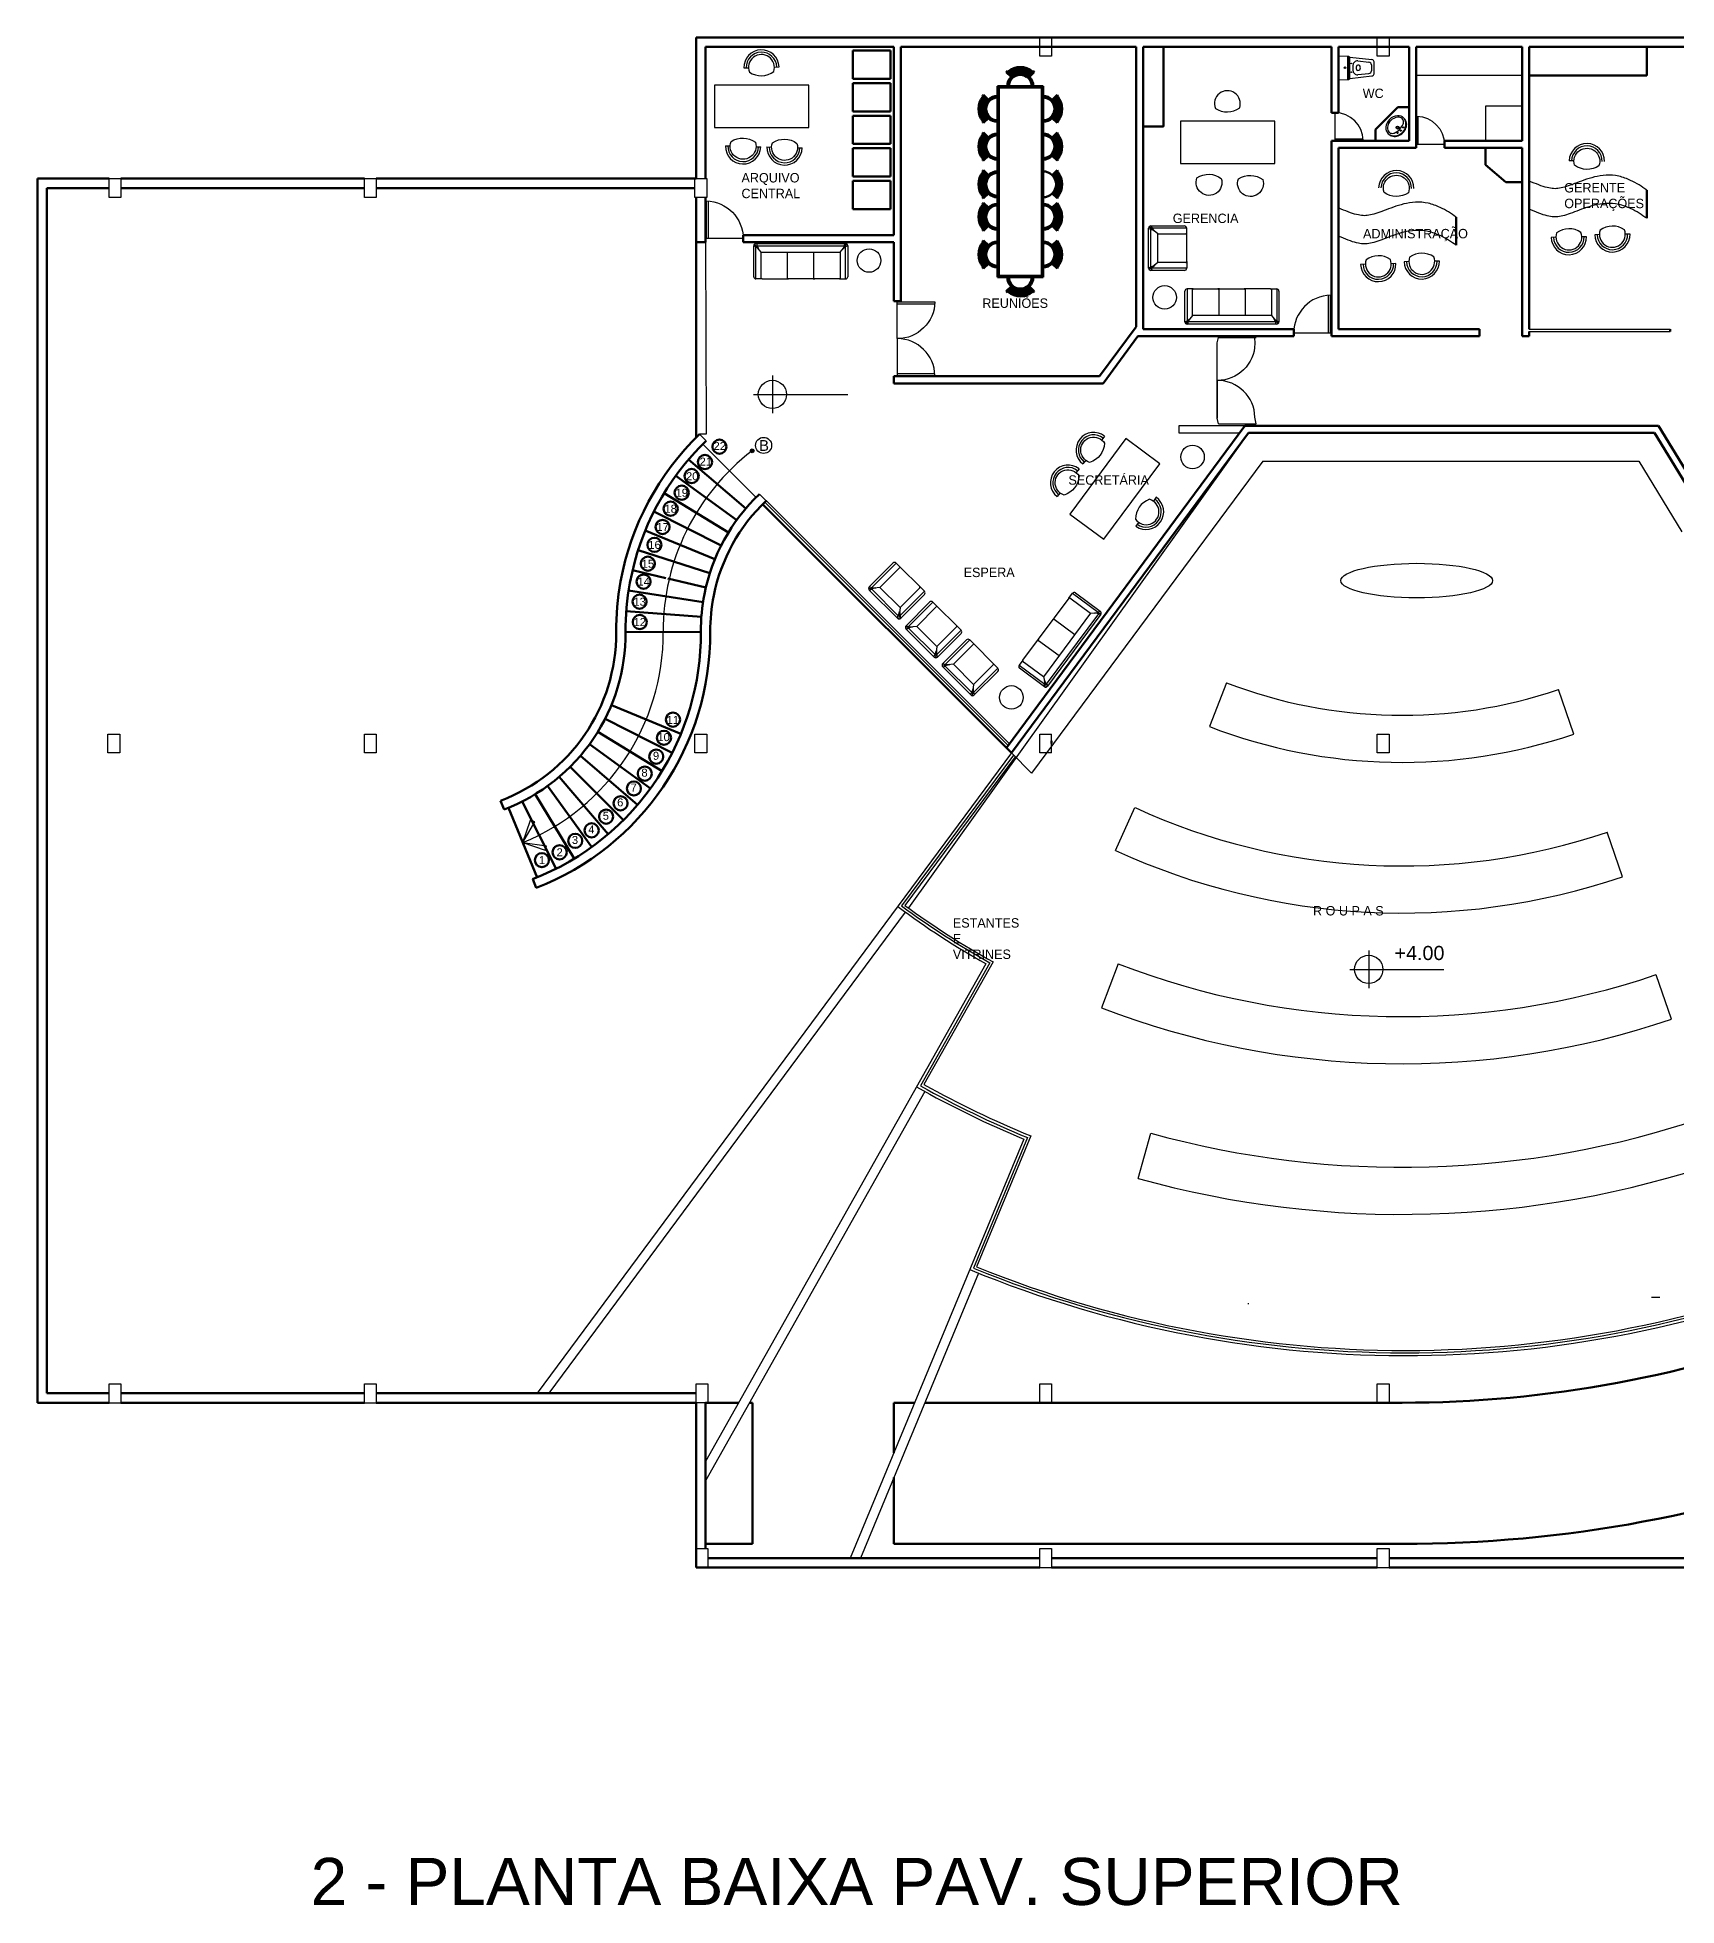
# Model space of a CAD drawing. Header units: millimetres. Extents: x 14363 to 14528, y 6076 to 6118.
# Drawn here: x 14469.75 to 14504.58, y 6076.41 to 6116.09 of the extents above; entities that cross this region are included whole.
import ezdxf

# ---------------------------------------------------------------- set-up
doc = ezdxf.new("R2010")
doc.units = ezdxf.units.MM
for name, color, linetype in [('0.2', 2, 'Continuous'), ('05', 5, 'Continuous'), ('cotas', 1, 'Continuous'), ('MOBILIARIO-0.3', 3, 'Continuous'), ('MUEBLES-0.3', 3, 'Continuous'), ('muros-0.8', 6, 'Continuous'), ('NOMBRE_', 2, 'Continuous'), ('puertas-0.2', 2, 'Continuous'), ('vidrio-0.1', 1, 'Continuous')]:
    doc.layers.add(name, color=color, linetype=linetype)
doc.styles.add('arial', font='arial.ttf')

# ---------------------------------------------------------------- blocks, each defined once
blk = doc.blocks.new('divan-01')
for p, q in [((-72.5, 0), (12, 0)), ((-77.5, -76), (-77.5, -5)), ((-60.5, -20), (-75.6, -1.1)), ((-72.5, -81), (-72.5, -7.8)), ((-70, -5), (9.5, -5)), ((-60.5, -20), (0, -20)), ((-60.5, -79), (-60.5, -20)), ((0, -20), (15.1, -1.1)), ((0, -20), (0, -81)), ((12, -81), (12, -7.8)), ((17, -5), (17, -76)), ((-60.5, -79), (-60.5, -81)), ((-58.5, -81), (-72.5, -81)), ((-58.5, -81), (-2, -81)), ((-2, -81), (2, -81)), ((-2, -81), (12, -81))]:
    blk.add_line(p, q)
for centre, radius, start, end in [((-29.5, 9.1), 41.5, 327.2764, 347.2822), ((12, -5), 5, 0, 90), ((-72.5, -5), 5, 90, 180), ((-95.4, -42.4), 41.5, 44.5961, 64.4291), ((-31, 9.1), 41.5, 192.8905, 212.7236), ((34.9, -42.4), 41.5, 115.5709, 135.4039), ((-72.5, -76), 5, 180, 270), ((-58.5, -79), 2, 180, 270), ((-2, -79), 2, 270, 0), ((12, -76), 5, 270, 0)]:
    blk.add_arc(centre, radius, start, end)
blk = doc.blocks.new('divan-03')
for p, q in [((-72.5, 0), (133, 0)), ((-77.5, -76), (-77.5, -5)), ((-60.5, -20), (-75.6, -1.1)), ((-72.5, -81), (-72.5, -7.8)), ((-70, -5), (130.5, -5)), ((-60.5, -20), (121, -20)), ((-60.5, -79), (-60.5, -20)), ((0, -79), (0, -20)), ((60.5, -79), (60.5, -20)), ((121, -20), (136.1, -1.1)), ((121, -20), (121, -81)), ((133, -81), (133, -7.8)), ((138, -5), (138, -76)), ((-58.5, -81), (-72.5, -81)), ((-60.5, -79), (-60.5, -81)), ((-58.5, -81), (-2, -81)), ((-2, -81), (2, -81)), ((0, -80), (0, -80)), ((119, -81), (2, -81)), ((58.5, -81), (62.5, -81)), ((60.5, -80), (60.5, -80)), ((119, -81), (133, -81))]:
    blk.add_line(p, q)
for centre, radius, start, end in [((91.5, 9.1), 41.5, 327.2764, 347.2822), ((133, -5), 5, 0, 90), ((-72.5, -5), 5, 90, 180), ((-95.4, -42.4), 41.5, 44.5961, 64.4291), ((-31, 9.1), 41.5, 192.8905, 212.7236), ((155.9, -42.4), 41.5, 115.5709, 135.4039), ((-72.5, -76), 5, 180, 270), ((-58.5, -79), 2, 180, 270), ((-2, -79), 2, 270, 0), ((2, -79), 2, 180, 270), ((58.5, -79), 2, 270, 0), ((62.5, -79), 2, 180, 270), ((119, -79), 2, 270, 0), ((133, -76), 5, 270, 0)]:
    blk.add_arc(centre, radius, start, end)
blk = doc.blocks.new('Inca441')
for p, q in [((-22, 0), (-21.5, -16.5)), ((-22, 0), (22, 0)), ((22, 0), (21.5, -16.5)), ((-21.5, -16.5), (21.5, -16.5)), ((-21.5, -16.5), (-21.5, -18)), ((-21.5, -18), (21.5, -18)), ((-21.5, -18), (-19.5, -20)), ((-19.5, -20), (19.5, -20)), ((-19.5, -20), (-15, -61)), ((4.7, -26), (-4.7, -26)), ((-2.5, -32.4), (2.5, -32.4)), ((19.5, -20), (15, -61)), ((21.5, -18), (19.5, -20)), ((21.5, -16.5), (21.5, -18)), ((-12.6, -34.9), (-10.4, -55.5)), ((-11, -65), (11, -65)), ((5.4, -60), (-5.4, -60)), ((12.6, -34.9), (10.4, -55.5))]:
    blk.add_line(p, q)
for centre, radius in [((-8, -23), 0.5), ((0, -11.5), 1.5), ((8, -23), 0.5)]:
    blk.add_circle(centre, radius)
for centre, radius, start, end in [((-4.7, -34), 8, 90, 186.2635), ((-2.5, -34.9), 2.5, 90, 180), ((2.5, -34.9), 2.5, 0, 90), ((4.7, -34), 8, 353.7365, 90), ((-10.5, -60.5), 4.52, 186.2635, 263.7365), ((-5.4, -55), 5, 186.2635, 270), ((0, -34.9), 5, 180, 0), ((5.4, -55), 5, 270, 353.7365), ((10.5, -60.5), 4.52, 276.2635, 353.7365)]:
    blk.add_arc(centre, radius, start, end)

msp = doc.modelspace()

# ---------------------------------------------------------------- hatches: boundary and pattern name
at = {"layer": 'MUEBLES-0.3', "ltscale": 0.01}
msp.add_hatch(color=256, dxfattribs=at).paths.add_polyline_path([(14484.977, 6107.307, 1), (14484.897, 6107.307, 1)])

# ---------------------------------------------------------------- linework, layer by layer
at = {"layer": '0.2'}
for p, q in [((14490.446, 6100.89), (14480.367, 6087.29)), ((14488.19, 6097.51), (14480.616, 6087.29)), ((14489.905, 6096.41), (14483.946, 6085.841)), ((14488.606, 6093.7), (14483.946, 6085.434)), ((14490.708, 6092.689), (14487.021, 6083.79)), ((14489.744, 6089.841), (14487.237, 6083.79))]:
    msp.add_line(p, q, dxfattribs=at)
for centre, radius, start, end in [((14498.746, 6112.09), 18, 233.4589, 240.5839), ((14498.746, 6112.09), 21, 240.5839, 247.4952), ((14498.812, 6112.435), 24.345, 247.6622, 293.5675)]:
    msp.add_arc(centre, radius, start, end, dxfattribs=at)
at = {"layer": '05'}
for p, q in [((14471.271, 6113.09), (14471.521, 6113.09)), ((14476.699, 6113.09), (14476.949, 6113.09)), ((14491.296, 6100.89), (14491.296, 6101.29)), ((14471.271, 6087.09), (14471.521, 6087.09)), ((14476.699, 6087.09), (14476.949, 6087.09)), ((14491.046, 6083.59), (14491.296, 6083.59)), ((14498.221, 6083.59), (14498.471, 6083.59))]:
    msp.add_line(p, q, dxfattribs=at)
for points in [[(14491.046, 6115.69), (14491.046, 6116.09), (14491.296, 6116.09), (14491.296, 6115.69)], [(14498.221, 6115.69), (14498.221, 6116.09), (14498.471, 6116.09), (14498.471, 6115.69)], [(14483.721, 6112.69), (14483.721, 6113.09), (14483.971, 6113.09), (14483.971, 6112.69)], [(14476.699, 6100.89), (14476.699, 6101.29), (14476.949, 6101.29), (14476.949, 6100.89)], [(14483.721, 6100.89), (14483.721, 6101.29), (14483.971, 6101.29), (14483.971, 6100.89)], [(14498.221, 6100.89), (14498.221, 6101.29), (14498.471, 6101.29), (14498.471, 6100.89)], [(14483.746, 6087.09), (14483.746, 6087.49), (14483.996, 6087.49), (14483.996, 6087.09)], [(14491.046, 6087.09), (14491.046, 6087.49), (14491.296, 6087.49), (14491.296, 6087.09)], [(14498.221, 6087.09), (14498.221, 6087.49), (14498.471, 6087.49), (14498.471, 6087.09)], [(14483.746, 6083.59), (14483.746, 6083.99), (14483.996, 6083.99), (14483.996, 6083.59)]]:
    msp.add_lwpolyline(points, close=True, dxfattribs=at)
for points in [[(14471.521, 6113.09), (14471.521, 6112.69), (14471.271, 6112.69), (14471.271, 6113.09)], [(14476.949, 6113.09), (14476.949, 6112.69), (14476.699, 6112.69), (14476.699, 6113.09)], [(14471.246, 6101.29), (14471.496, 6101.29), (14471.496, 6100.89), (14471.246, 6100.89), (14471.246, 6101.29)], [(14491.296, 6100.89), (14491.046, 6100.89), (14491.046, 6101.29), (14491.296, 6101.29)], [(14471.271, 6087.09), (14471.271, 6087.49), (14471.521, 6087.49), (14471.521, 6087.09)], [(14476.699, 6087.09), (14476.699, 6087.49), (14476.949, 6087.49), (14476.949, 6087.09)], [(14491.046, 6083.59), (14491.046, 6083.99), (14491.296, 6083.99), (14491.296, 6083.59)], [(14498.221, 6083.59), (14498.221, 6083.99), (14498.471, 6083.99), (14498.471, 6083.59)]]:
    msp.add_lwpolyline(points, dxfattribs=at)
at = {"layer": 'MOBILIARIO-0.3', "color": 4}
for p, q in [((14495.485, 6107.69), (14488.255, 6097.598)), ((14495.474, 6089.204), (14495.474, 6089.184))]:
    msp.add_line(p, q, dxfattribs=at)
at = {"layer": 'MOBILIARIO-0.3', "linetype": 'ByBlock'}
for points in [[(14498.666, 6113.998, 0.200858), (14498.83, 6114.16, 0.302325), (14498.788, 6114.376), (14498.788, 6114.376, 0.225897), (14498.651, 6114.426, 0.354933), (14498.402, 6114.181)], [(14498.582, 6114.058, 0.179554), (14498.771, 6114.245, 0.448949), (14498.71, 6114.386, 0.104434), (14498.654, 6114.392)]]:
    msp.add_lwpolyline(points, format="xyb", dxfattribs=at)
for centre, radius in [((14498.653, 6114.175), 0.0318), ((14498.653, 6114.175), 0.0195), ((14498.769, 6114.178), 0.0127), ((14498.649, 6114.059), 0.0127), ((14498.717, 6114.11), 0.0148)]:
    msp.add_circle(centre, radius, dxfattribs=at)
for centre, radius, start, end in [((14498.571, 6114.162), 0.169, 173.6959, 224.613), ((14498.571, 6114.162), 0.135, 173.6959, 197.544), ((14498.677, 6114.15), 0.243, 95.5301, 173.6959), ((14498.555, 6114.274), 0.284, 293.3597, 335.8663), ((14498.613, 6114.244), 0.218, 336.7923, 33.6163), ((14498.592, 6114.183), 0.199, 224.613, 291.8986), ((14498.584, 6114.215), 0.218, 235.6097, 292.4337)]:
    msp.add_arc(centre, radius, start, end, dxfattribs=at)
at = {"layer": 'MUEBLES-0.3', "lineweight": 50}
for p, q in [((14487.074, 6115.81), (14487.874, 6115.81)), ((14487.074, 6115.21), (14487.074, 6115.81)), ((14487.874, 6115.81), (14487.874, 6115.21)), ((14490.439, 6115.248), (14490.336, 6115.35)), ((14490.457, 6115.264), (14490.364, 6115.375)), ((14490.812, 6115.264), (14490.905, 6115.375)), ((14490.829, 6115.248), (14490.932, 6115.35)), ((14487.874, 6115.21), (14487.074, 6115.21)), ((14487.074, 6115.118), (14487.874, 6115.118)), ((14487.074, 6114.518), (14487.074, 6115.118)), ((14487.874, 6115.118), (14487.874, 6114.518)), ((14490.151, 6115.053), (14490.151, 6111.795)), ((14490.151, 6115.053), (14491.117, 6115.053)), ((14491.09, 6115.025), (14490.179, 6115.025)), ((14490.179, 6115.025), (14490.179, 6114.224)), ((14491.09, 6115.025), (14491.09, 6114.224)), ((14491.117, 6115.053), (14491.117, 6111.795)), ((14489.94, 6114.747), (14489.828, 6114.84)), ((14489.956, 6114.765), (14489.853, 6114.867)), ((14491.312, 6114.765), (14491.415, 6114.867)), ((14491.329, 6114.747), (14491.44, 6114.84)), ((14498.185, 6114.133), (14498.657, 6114.605)), ((14498.657, 6114.605), (14498.896, 6114.605)), ((14487.874, 6114.518), (14487.074, 6114.518)), ((14487.074, 6113.826), (14487.074, 6114.426)), ((14487.074, 6114.426), (14487.874, 6114.426)), ((14487.874, 6114.426), (14487.874, 6113.826)), ((14489.94, 6114.392), (14489.828, 6114.299)), ((14489.956, 6114.374), (14489.853, 6114.272)), ((14490.179, 6114.224), (14490.179, 6113.424)), ((14491.09, 6114.224), (14491.09, 6113.424)), ((14491.312, 6114.374), (14491.415, 6114.272)), ((14491.329, 6114.392), (14491.44, 6114.299)), ((14487.874, 6113.826), (14487.074, 6113.826)), ((14489.94, 6113.946), (14489.828, 6114.04)), ((14489.956, 6113.964), (14489.853, 6114.067)), ((14491.312, 6113.964), (14491.415, 6114.067)), ((14491.329, 6113.946), (14491.44, 6114.04)), ((14498.185, 6114.133), (14498.185, 6113.89)), ((14500.518, 6113.74), (14500.518, 6113.385)), ((14501.296, 6113.74), (14500.518, 6113.74)), ((14501.296, 6113.017), (14501.296, 6113.74)), ((14487.074, 6113.134), (14487.074, 6113.734)), ((14487.074, 6113.734), (14487.874, 6113.734)), ((14487.874, 6113.734), (14487.874, 6113.134)), ((14489.94, 6113.591), (14489.828, 6113.498)), ((14489.956, 6113.574), (14489.853, 6113.471)), ((14490.179, 6113.424), (14490.179, 6111.022)), ((14491.09, 6113.424), (14491.09, 6111.022)), ((14491.312, 6113.574), (14491.415, 6113.471)), ((14491.329, 6113.591), (14491.44, 6113.498)), ((14500.518, 6113.385), (14500.954, 6113.017)), ((14487.874, 6113.134), (14487.074, 6113.134)), ((14487.074, 6113.041), (14487.874, 6113.041)), ((14487.074, 6112.441), (14487.074, 6113.041)), ((14487.874, 6113.041), (14487.874, 6112.441)), ((14489.94, 6113.146), (14489.828, 6113.239)), ((14489.956, 6113.164), (14489.853, 6113.266)), ((14491.312, 6113.164), (14491.415, 6113.266)), ((14491.329, 6113.146), (14491.44, 6113.239)), ((14500.954, 6113.017), (14501.296, 6113.017)), ((14489.94, 6112.791), (14489.828, 6112.698)), ((14489.94, 6112.456), (14489.828, 6112.549)), ((14489.956, 6112.773), (14489.853, 6112.671)), ((14489.956, 6112.473), (14489.853, 6112.576)), ((14491.312, 6112.773), (14491.415, 6112.671)), ((14491.312, 6112.473), (14491.415, 6112.576)), ((14491.329, 6112.791), (14491.44, 6112.698)), ((14491.329, 6112.456), (14491.44, 6112.549)), ((14503.946, 6112.846), (14503.946, 6112.246)), ((14487.874, 6112.441), (14487.074, 6112.441)), ((14499.896, 6112.273), (14499.896, 6111.673)), ((14489.94, 6112.101), (14489.828, 6112.008)), ((14489.956, 6112.083), (14489.853, 6111.98)), ((14489.956, 6111.673), (14489.853, 6111.775)), ((14490.151, 6111.823), (14490.151, 6110.994)), ((14491.117, 6111.823), (14491.117, 6110.994)), ((14491.312, 6112.083), (14491.415, 6111.98)), ((14491.312, 6111.673), (14491.415, 6111.775)), ((14491.329, 6112.101), (14491.44, 6112.008)), ((14489.94, 6111.655), (14489.828, 6111.748)), ((14491.329, 6111.655), (14491.44, 6111.748)), ((14489.94, 6111.3), (14489.828, 6111.207)), ((14489.956, 6111.282), (14489.853, 6111.18)), ((14490.151, 6110.994), (14491.117, 6110.994)), ((14491.09, 6111.022), (14490.179, 6111.022)), ((14491.312, 6111.282), (14491.415, 6111.18)), ((14491.329, 6111.3), (14491.44, 6111.207)), ((14490.439, 6110.799), (14490.336, 6110.697)), ((14490.457, 6110.783), (14490.364, 6110.672)), ((14490.812, 6110.783), (14490.905, 6110.672)), ((14490.829, 6110.799), (14490.932, 6110.697))]:
    msp.add_line(p, q, dxfattribs=at)
at = {"layer": 'MUEBLES-0.3'}
for p, q in [((14498.349, 6115.892), (14498.25, 6115.894)), ((14484.76, 6115.439), (14484.86, 6115.442)), ((14485.409, 6115.458), (14485.509, 6115.461)), ((14484.369, 6113.786), (14484.469, 6113.783)), ((14485.019, 6113.768), (14485.119, 6113.765)), ((14485.25, 6113.762), (14485.35, 6113.76)), ((14485.9, 6113.744), (14486, 6113.741)), ((14502.399, 6113.465), (14502.3, 6113.467)), ((14502.017, 6111.844), (14501.917, 6111.842)), ((14502.667, 6111.856), (14502.567, 6111.855)), ((14502.941, 6111.899), (14502.841, 6111.897)), ((14503.591, 6111.912), (14503.491, 6111.91)), ((14497.967, 6111.27), (14497.867, 6111.268)), ((14498.617, 6111.283), (14498.517, 6111.281)), ((14498.891, 6111.326), (14498.791, 6111.324)), ((14499.541, 6111.338), (14499.441, 6111.336)), ((14492.425, 6107.618), (14492.364, 6107.54)), ((14495.787, 6107.09), (14490.875, 6100.461)), ((14492.024, 6107.107), (14491.962, 6107.029)), ((14495.787, 6107.09), (14503.776, 6107.09)), ((14503.776, 6107.09), (14504.695, 6105.59)), ((14491.882, 6106.925), (14491.82, 6106.846)), ((14491.48, 6106.413), (14491.418, 6106.335)), ((14493.521, 6106.32), (14493.464, 6106.238)), ((14493.149, 6105.787), (14493.092, 6105.705)), ((14495.013, 6102.382), (14494.654, 6101.449)), ((14502.397, 6101.29), (14502.073, 6102.236)), ((14490.446, 6100.89), (14490.875, 6100.461)), ((14492.654, 6098.821), (14493.071, 6099.73)), ((14503.433, 6098.263), (14503.109, 6099.209)), ((14498.038, 6096.694), (14498.038, 6095.894)), ((14492.716, 6096.409), (14492.357, 6095.475)), ((14497.638, 6096.294), (14499.638, 6096.294)), ((14504.47, 6095.235), (14504.146, 6096.181)), ((14493.139, 6091.852), (14493.406, 6092.816))]:
    msp.add_line(p, q, dxfattribs=at)
at = {"layer": 'MUEBLES-0.3', "ltscale": 0.01}
for p, q in [((14501.446, 6109.89), (14504.446, 6109.89)), ((14501.446, 6109.84), (14504.446, 6109.84)), ((14485.366, 6108.906), (14485.366, 6108.106)), ((14484.966, 6108.506), (14486.966, 6108.506)), ((14480.062, 6098.988), (14480.225, 6099.461)), ((14480.319, 6099.428), (14480.225, 6099.461)), ((14480.062, 6098.988), (14480.319, 6099.428)), ((14480.062, 6098.988), (14480.535, 6098.825)), ((14480.062, 6098.988), (14480.567, 6098.92)), ((14480.535, 6098.825), (14480.567, 6098.92))]:
    msp.add_line(p, q, dxfattribs=at)
for points in [[(14484.878, 6115.349, 0.316228), (14485.396, 6115.364, 1.423025)], [(14494.779, 6114.581, 0.316228), (14495.296, 6114.596, 1.423025)], [(14484.488, 6113.876, -0.316228), (14485.005, 6113.861, -1.423025)], [(14485.369, 6113.852, -0.316228), (14485.886, 6113.838, -1.423025)], [(14502.931, 6113.362, -0.316228), (14502.414, 6113.372, -1.423025)], [(14494.389, 6113.108, -0.316228), (14494.906, 6113.093, -1.423025)], [(14495.27, 6113.084, -0.316228), (14495.787, 6113.07, -1.423025)], [(14498.881, 6112.788, -0.316228), (14498.364, 6112.798, -1.423025)], [(14502.549, 6111.947, 0.316228), (14502.032, 6111.937, 1.423025)], [(14503.473, 6112.003, 0.316228), (14502.956, 6111.993, 1.423025)], [(14498.499, 6111.374, 0.316228), (14497.982, 6111.364, 1.423025)], [(14499.423, 6111.429, 0.316228), (14498.906, 6111.419, 1.423025)], [(14492.427, 6107.469, -0.316228), (14492.107, 6107.062, -1.423025)], [(14491.883, 6106.776, -0.316228), (14491.563, 6106.369, -1.423025)], [(14493.378, 6106.278, 0.316228), (14493.082, 6105.854, 1.423025)]]:
    msp.add_lwpolyline(points, format="xyb", close=True, dxfattribs=at)
at = {"layer": 'MUEBLES-0.3', "lineweight": 50}
for points in [[(14493.246, 6115.89), (14493.674, 6115.89), (14493.674, 6114.198), (14493.246, 6114.198)], [(14501.446, 6115.89), (14503.946, 6115.89), (14503.946, 6115.282), (14501.446, 6115.282)]]:
    msp.add_lwpolyline(points, close=True, dxfattribs=at)
at = {"layer": 'MUEBLES-0.3', "ltscale": 0.01}
for points in [[(14501.296, 6115.89), (14501.296, 6115.282), (14499.046, 6115.282), (14499.046, 6115.89)], [(14484.139, 6115.076), (14484.139, 6114.176), (14486.139, 6114.176), (14486.139, 6115.076)], [(14494.04, 6114.308), (14494.04, 6113.408), (14496.04, 6113.408), (14496.04, 6114.308)], [(14493.598, 6107.035), (14492.875, 6107.571), (14491.684, 6105.964), (14492.408, 6105.428)]]:
    msp.add_lwpolyline(points, close=True, dxfattribs=at)
msp.add_lwpolyline([(14501.296, 6114.631), (14500.518, 6114.631), (14500.518, 6113.89)], dxfattribs=at)
for centre, radius in [((14487.42, 6111.349), 0.25), ((14493.702, 6110.567), 0.25), ((14485.366, 6108.506), 0.3), ((14485.179, 6107.423), 0.171), ((14494.295, 6107.177), 0.25), ((14484.937, 6107.307), 0.0396), ((14490.445, 6102.07), 0.25)]:
    msp.add_circle(centre, radius, dxfattribs=at)
at = {"layer": 'MUEBLES-0.3'}
msp.add_circle((14498.038, 6096.294), 0.3, dxfattribs=at)
at = {"layer": 'MUEBLES-0.3', "ltscale": 0.01}
for centre, radius, start, end in [((14485.134, 6115.45), 0.375, 1.6282, 181.6282), ((14485.134, 6115.45), 0.325, 1.6282, 181.6282), ((14484.744, 6113.775), 0.375, 178.3718, 358.3718), ((14484.744, 6113.775), 0.325, 178.3718, 358.3718), ((14485.625, 6113.752), 0.375, 178.3718, 358.3718), ((14485.625, 6113.752), 0.325, 178.3718, 358.3718), ((14502.674, 6113.46), 0.375, 358.8956, 178.8956), ((14502.674, 6113.46), 0.325, 358.8956, 178.8956), ((14498.624, 6112.886), 0.375, 358.8956, 178.8956), ((14498.624, 6112.886), 0.325, 358.8956, 178.8956), ((14502.292, 6111.849), 0.375, 181.1044, 1.1044), ((14502.292, 6111.849), 0.325, 181.1044, 1.1044), ((14503.216, 6111.905), 0.375, 181.1044, 1.1044), ((14503.216, 6111.905), 0.325, 181.1044, 1.1044), ((14498.242, 6111.276), 0.375, 181.1044, 1.1044), ((14498.242, 6111.276), 0.325, 181.1044, 1.1044), ((14499.166, 6111.331), 0.375, 181.1044, 1.1044), ((14499.166, 6111.331), 0.325, 181.1044, 1.1044), ((14492.194, 6107.323), 0.375, 51.8307, 231.8307), ((14492.194, 6107.323), 0.325, 51.8307, 231.8307), ((14487.846, 6103.489), 4.8, 127.3088, 180.3443), ((14491.65, 6106.63), 0.375, 51.8307, 231.8307), ((14491.65, 6106.63), 0.325, 51.8307, 231.8307), ((14493.306, 6106.013), 0.375, 235.0871, 55.0871), ((14493.306, 6106.013), 0.325, 235.0871, 55.0871), ((14478.246, 6103.431), 4.8, 292.2267, 0.3443)]:
    msp.add_arc(centre, radius, start, end, dxfattribs=at)
at = {"layer": 'MUEBLES-0.3', "lineweight": 50}
for centre, radius, start, end in [((14490.634, 6115.053), 0.421, 130, 135), ((14490.634, 6115.053), 0.276, 0, 180), ((14490.634, 6115.053), 0.407, 50, 130), ((14490.634, 6115.053), 0.38, 50, 130), ((14490.634, 6115.053), 0.338, 50, 130), ((14490.634, 6115.053), 0.311, 50, 130), ((14490.634, 6115.053), 0.421, 45, 50), ((14490.634, 6115.053), 0.242, 0, 180), ((14490.151, 6114.57), 0.407, 140, 220), ((14490.151, 6114.57), 0.38, 140, 220), ((14490.151, 6114.57), 0.338, 140, 220), ((14490.151, 6114.57), 0.421, 135, 140), ((14490.151, 6114.57), 0.311, 140, 220), ((14490.151, 6114.57), 0.276, 90, 270), ((14490.151, 6114.57), 0.242, 90, 270), ((14491.117, 6114.57), 0.276, 270, 90), ((14491.117, 6114.57), 0.242, 270, 90), ((14491.117, 6114.57), 0.311, 320, 40), ((14491.117, 6114.57), 0.338, 320, 40), ((14491.117, 6114.57), 0.38, 320, 40), ((14491.117, 6114.57), 0.421, 40, 45), ((14491.117, 6114.57), 0.407, 320, 40), ((14490.151, 6114.57), 0.421, 220, 225), ((14491.117, 6114.57), 0.421, 315, 320), ((14490.151, 6113.769), 0.407, 140, 220), ((14490.151, 6113.769), 0.38, 140, 220), ((14490.151, 6113.769), 0.338, 140, 220), ((14490.151, 6113.769), 0.421, 135, 140), ((14490.151, 6113.769), 0.311, 140, 220), ((14490.151, 6113.769), 0.276, 90, 270), ((14490.151, 6113.769), 0.242, 90, 270), ((14491.117, 6113.769), 0.276, 270, 90), ((14491.117, 6113.769), 0.242, 270, 90), ((14491.117, 6113.769), 0.311, 320, 40), ((14491.117, 6113.769), 0.338, 320, 40), ((14491.117, 6113.769), 0.38, 320, 40), ((14491.117, 6113.769), 0.421, 40, 45), ((14491.117, 6113.769), 0.407, 320, 40), ((14490.151, 6113.769), 0.421, 220, 225), ((14491.117, 6113.769), 0.421, 315, 320), ((14490.151, 6112.968), 0.407, 140, 220), ((14490.151, 6112.968), 0.38, 140, 220), ((14490.151, 6112.968), 0.338, 140, 220), ((14490.151, 6112.968), 0.421, 135, 140), ((14490.151, 6112.968), 0.311, 140, 220), ((14490.151, 6112.968), 0.276, 90, 270), ((14490.151, 6112.968), 0.242, 90, 270), ((14491.117, 6112.968), 0.276, 270, 90), ((14491.117, 6112.968), 0.311, 320, 40), ((14491.117, 6112.968), 0.338, 320, 40), ((14491.117, 6112.968), 0.38, 320, 40), ((14491.117, 6112.968), 0.421, 40, 45), ((14491.117, 6112.968), 0.407, 320, 40), ((14490.151, 6112.968), 0.421, 220, 225), ((14490.151, 6112.278), 0.421, 135, 140), ((14490.151, 6112.278), 0.276, 90, 270), ((14491.117, 6112.278), 0.276, 270, 90), ((14491.117, 6112.968), 0.421, 315, 320), ((14491.117, 6112.278), 0.421, 40, 45), ((14490.151, 6112.278), 0.407, 140, 220), ((14490.151, 6112.278), 0.38, 140, 220), ((14490.151, 6112.278), 0.338, 140, 220), ((14490.151, 6112.278), 0.311, 140, 220), ((14490.151, 6112.278), 0.242, 90, 270), ((14491.117, 6112.278), 0.242, 270, 90), ((14491.117, 6112.278), 0.311, 320, 40), ((14491.117, 6112.278), 0.338, 320, 40), ((14491.117, 6112.278), 0.38, 320, 40), ((14491.117, 6112.278), 0.407, 320, 40), ((14490.151, 6112.278), 0.421, 220, 225), ((14490.151, 6111.478), 0.421, 135, 140), ((14491.117, 6112.278), 0.421, 315, 320), ((14491.117, 6111.478), 0.421, 40, 45), ((14490.151, 6111.478), 0.407, 140, 220), ((14490.151, 6111.478), 0.38, 140, 220), ((14490.151, 6111.478), 0.338, 140, 220), ((14490.151, 6111.478), 0.311, 140, 220), ((14490.151, 6111.478), 0.276, 90, 270), ((14490.151, 6111.478), 0.242, 90, 270), ((14491.117, 6111.478), 0.276, 270, 90), ((14491.117, 6111.478), 0.242, 270, 90), ((14491.117, 6111.478), 0.311, 320, 40), ((14491.117, 6111.478), 0.338, 320, 40), ((14491.117, 6111.478), 0.38, 320, 40), ((14491.117, 6111.478), 0.407, 320, 40), ((14490.151, 6111.478), 0.421, 220, 225), ((14490.634, 6110.994), 0.276, 180, 0), ((14490.634, 6110.994), 0.242, 180, 0), ((14491.117, 6111.478), 0.421, 315, 320), ((14490.634, 6110.994), 0.421, 225, 230), ((14490.634, 6110.994), 0.407, 230, 310), ((14490.634, 6110.994), 0.38, 230, 310), ((14490.634, 6110.994), 0.338, 230, 310), ((14490.634, 6110.994), 0.311, 230, 310), ((14490.634, 6110.994), 0.421, 310, 315)]:
    msp.add_arc(centre, radius, start, end, dxfattribs=at)
at = {"layer": 'MUEBLES-0.3', "linetype": 'ByBlock'}
msp.add_arc((14498.54, 6114.152), 0.103, 197.544, 294.2545, dxfattribs=at)
at = {"layer": 'MUEBLES-0.3'}
for radius, start, end in [(10.4, 248.9672, 288.6583), (11.4, 248.9672, 288.6793), (13.6, 245.3401, 288.7147), (14.6, 245.3401, 288.7272), (16.8, 248.9672, 288.7496), (17.8, 248.9672, 288.7579), (20, 254.5145, 288.7733), (21, 254.5145, 288.7792)]:
    msp.add_arc((14498.746, 6112.09), radius, start, end, dxfattribs=at)
msp.add_ellipse((14499.059, 6104.552), major_axis=(-1.612, 0), ratio=0.227273, dxfattribs=at)
at = {"layer": 'MUEBLES-0.3', "ltscale": 0.01}
for points in [[(14503.946, 6112.846), (14503.842, 6112.921), (14503.73, 6112.994), (14503.526, 6113.089), (14503.442, 6113.12), (14503.266, 6113.159), (14503.17, 6113.167), (14502.994, 6113.158), (14502.912, 6113.143), (14502.677, 6113.086), (14502.538, 6113.03), (14502.289, 6112.936), (14502.178, 6112.899), (14502.045, 6112.876), (14502.009, 6112.874), (14501.927, 6112.879), (14501.881, 6112.886), (14501.721, 6112.926), (14501.591, 6112.979), (14501.446, 6113.04)], [(14499.896, 6112.273), (14499.792, 6112.348), (14499.68, 6112.421), (14499.476, 6112.515), (14499.392, 6112.546), (14499.216, 6112.585), (14499.12, 6112.593), (14498.944, 6112.584), (14498.862, 6112.57), (14498.627, 6112.512), (14498.488, 6112.456), (14498.239, 6112.363), (14498.128, 6112.325), (14497.995, 6112.303), (14497.959, 6112.3), (14497.877, 6112.305), (14497.831, 6112.313), (14497.671, 6112.352), (14497.541, 6112.405), (14497.396, 6112.466)], [(14503.946, 6112.246), (14503.842, 6112.321), (14503.73, 6112.394), (14503.526, 6112.489), (14503.442, 6112.52), (14503.266, 6112.559), (14503.17, 6112.567), (14502.994, 6112.558), (14502.912, 6112.543), (14502.677, 6112.486), (14502.538, 6112.43), (14502.289, 6112.336), (14502.178, 6112.299), (14502.045, 6112.276), (14502.009, 6112.274), (14501.927, 6112.279), (14501.881, 6112.286), (14501.721, 6112.326), (14501.591, 6112.379), (14501.446, 6112.44)], [(14499.896, 6111.673), (14499.792, 6111.748), (14499.68, 6111.821), (14499.476, 6111.915), (14499.392, 6111.946), (14499.216, 6111.985), (14499.12, 6111.993), (14498.944, 6111.984), (14498.862, 6111.97), (14498.627, 6111.912), (14498.488, 6111.856), (14498.239, 6111.763), (14498.128, 6111.725), (14497.995, 6111.703), (14497.959, 6111.7), (14497.877, 6111.705), (14497.831, 6111.713), (14497.671, 6111.752), (14497.541, 6111.805), (14497.396, 6111.866)]]:
    msp.add_open_spline(points, degree=3, knots=[0.514036, 0.514036, 0.514036, 0.514036, 1.164625, 1.164625, 1.564569, 1.564569, 1.948047, 1.948047, 2.331526, 2.331526, 3.11678, 3.11678, 3.902034, 3.902034, 4.314423, 4.314423, 4.726811, 4.726811, 5.634182, 5.634182, 5.634182, 5.634182], dxfattribs=at)
at = {"layer": 'muros-0.8', "lineweight": 50}
for p, q in [((14483.746, 6116.09), (14513.746, 6116.09)), ((14483.746, 6113.09), (14483.746, 6116.09)), ((14483.946, 6115.89), (14487.946, 6115.89)), ((14483.946, 6113.09), (14483.946, 6115.89)), ((14487.946, 6111.89), (14487.946, 6115.89)), ((14488.096, 6110.49), (14488.096, 6115.89)), ((14488.096, 6115.89), (14493.096, 6115.89)), ((14493.096, 6109.939), (14493.096, 6115.89)), ((14493.246, 6109.89), (14493.246, 6115.89)), ((14493.246, 6115.89), (14497.246, 6115.89)), ((14497.246, 6114.49), (14497.246, 6115.89)), ((14497.396, 6115.89), (14498.896, 6115.89)), ((14497.396, 6114.49), (14497.396, 6115.89)), ((14498.896, 6113.89), (14498.896, 6115.89)), ((14499.046, 6115.89), (14501.296, 6115.89)), ((14499.046, 6113.74), (14499.046, 6115.89)), ((14501.296, 6113.89), (14501.296, 6115.89)), ((14501.446, 6109.89), (14501.446, 6115.89)), ((14501.446, 6115.89), (14505.446, 6115.89)), ((14497.246, 6114.49), (14497.396, 6114.49)), ((14497.246, 6109.74), (14497.246, 6113.89)), ((14497.246, 6113.89), (14498.896, 6113.89)), ((14497.396, 6109.89), (14497.396, 6113.74)), ((14497.396, 6113.74), (14499.046, 6113.74)), ((14499.646, 6113.89), (14501.296, 6113.89)), ((14499.646, 6113.89), (14499.646, 6113.74)), ((14499.646, 6113.74), (14501.296, 6113.74)), ((14501.296, 6109.74), (14501.296, 6113.74)), ((14469.746, 6113.09), (14469.746, 6087.09)), ((14471.271, 6113.09), (14469.746, 6113.09)), ((14476.699, 6113.09), (14471.521, 6113.09)), ((14483.746, 6113.09), (14476.949, 6113.09)), ((14469.946, 6112.89), (14469.946, 6087.29)), ((14471.271, 6112.89), (14469.946, 6112.89)), ((14471.782, 6112.89), (14471.521, 6112.89)), ((14476.699, 6112.89), (14471.521, 6112.89)), ((14483.721, 6112.89), (14476.949, 6112.89)), ((14483.746, 6107.59), (14483.746, 6112.69)), ((14483.946, 6111.74), (14483.946, 6112.69)), ((14487.946, 6111.89), (14484.746, 6111.89)), ((14484.746, 6111.74), (14484.746, 6111.89)), ((14483.946, 6111.74), (14483.746, 6111.74)), ((14487.946, 6111.74), (14484.746, 6111.74)), ((14487.946, 6110.49), (14487.946, 6111.74)), ((14487.946, 6110.49), (14488.096, 6110.49)), ((14493.096, 6109.939), (14492.318, 6108.89)), ((14493.246, 6109.89), (14496.446, 6109.89)), ((14496.446, 6109.89), (14496.446, 6109.74)), ((14497.396, 6109.89), (14500.396, 6109.89)), ((14500.396, 6109.89), (14500.396, 6109.74)), ((14501.446, 6109.84), (14501.446, 6109.74)), ((14504.446, 6109.89), (14504.446, 6109.84)), ((14493.134, 6109.74), (14492.393, 6108.74)), ((14493.134, 6109.74), (14496.446, 6109.74)), ((14497.246, 6109.74), (14497.396, 6109.74)), ((14497.396, 6109.74), (14500.396, 6109.74)), ((14501.446, 6109.74), (14501.296, 6109.74)), ((14487.946, 6108.89), (14492.318, 6108.89)), ((14487.946, 6108.74), (14487.946, 6108.89)), ((14487.946, 6108.74), (14492.393, 6108.74)), ((14495.409, 6107.84), (14490.338, 6100.997)), ((14495.409, 6107.84), (14504.196, 6107.84)), ((14504.196, 6107.84), (14505.146, 6106.29)), ((14495.485, 6107.69), (14490.446, 6100.89)), ((14495.485, 6107.69), (14504.112, 6107.69)), ((14504.112, 6107.69), (14505.062, 6106.14)), ((14485.159, 6106.176), (14490.446, 6100.89)), ((14469.946, 6087.29), (14471.271, 6087.29)), ((14471.521, 6087.29), (14476.699, 6087.29)), ((14476.949, 6087.29), (14483.746, 6087.29)), ((14469.746, 6087.09), (14471.271, 6087.09)), ((14471.521, 6087.09), (14476.699, 6087.09)), ((14476.949, 6087.09), (14483.746, 6087.09)), ((14483.746, 6083.59), (14483.746, 6087.09)), ((14483.946, 6083.99), (14483.946, 6087.09)), ((14491.046, 6083.59), (14483.746, 6083.59)), ((14491.046, 6083.79), (14483.996, 6083.79)), ((14498.221, 6083.79), (14491.296, 6083.79)), ((14498.221, 6083.59), (14491.296, 6083.59)), ((14506.096, 6083.79), (14498.471, 6083.79)), ((14506.096, 6083.59), (14498.471, 6083.59))]:
    msp.add_line(p, q, dxfattribs=at)
at = {"layer": 'muros-0.8'}
for p, q in [((14483.946, 6111.74), (14483.958, 6107.66)), ((14495.409, 6107.84), (14494, 6107.84)), ((14494, 6107.84), (14494, 6107.69)), ((14483.958, 6107.66), (14483.816, 6107.66)), ((14494, 6107.69), (14495.298, 6107.69))]:
    msp.add_line(p, q, dxfattribs=at)
at = {"layer": 'muros-0.8', "color": 4}
msp.add_line((14504.228, 6089.323), (14504.049, 6089.323), dxfattribs=at)
at = {"layer": 'puertas-0.2'}
for p, q in [((14499.059, 6113.815), (14499.059, 6114.415)), ((14497.321, 6113.903), (14497.921, 6113.903)), ((14483.963, 6111.815), (14483.963, 6112.615)), ((14497.228, 6109.815), (14497.228, 6110.615)), ((14488.021, 6110.472), (14488.821, 6110.472)), ((14494.82, 6109.603), (14494.846, 6109.716)), ((14494.846, 6109.716), (14495.646, 6109.716)), ((14494.846, 6109.716), (14495.612, 6109.716)), ((14495.612, 6109.716), (14495.62, 6109.585)), ((14488.021, 6108.907), (14488.821, 6108.907)), ((14494.82, 6108.003), (14494.82, 6108.803)), ((14494.846, 6107.883), (14494.82, 6108.003)), ((14495.644, 6107.883), (14495.62, 6108.021))]:
    msp.add_line(p, q, dxfattribs=at)
at = {"layer": 'puertas-0.2', "lineweight": 50}
msp.add_line((14491.296, 6101.09), (14491.296, 6101.145), dxfattribs=at)
msp.add_line((14491.296, 6101.09), (14491.296, 6101.145), dxfattribs=at)
at = {"layer": 'puertas-0.2'}
for points in [[(14497.92, 6113.903, 0.407719), (14497.321, 6114.49), (14497.321, 6113.89)], [(14499.059, 6114.414, -0.407719), (14499.646, 6113.815), (14499.046, 6113.815)], [(14483.963, 6112.614, -0.407719), (14484.746, 6111.815), (14483.946, 6111.815)], [(14497.228, 6110.614, 0.407719), (14496.446, 6109.815), (14497.246, 6109.815)], [(14488.82, 6110.472, -0.407719), (14488.021, 6109.69), (14488.021, 6110.49)], [(14488.82, 6108.907, 0.407719), (14488.021, 6109.69), (14488.021, 6108.89)], [(14495.62, 6109.585, -0.407719), (14494.82, 6108.803), (14494.82, 6109.603)], [(14495.62, 6108.021, 0.407719), (14494.82, 6108.803), (14494.82, 6108.003)]]:
    msp.add_lwpolyline(points, format="xyb", dxfattribs=at)
for points in [[(14499.092, 6113.815), (14499.092, 6114.413)], [(14497.321, 6113.936), (14497.919, 6113.936)], [(14484.008, 6111.815), (14484.008, 6112.612)], [(14497.183, 6109.815), (14497.183, 6110.612)], [(14488.021, 6110.427), (14488.818, 6110.427)], [(14488.021, 6108.952), (14488.818, 6108.952)], [(14494.846, 6107.883), (14495.644, 6107.883)]]:
    msp.add_lwpolyline(points, dxfattribs=at)
at = {"layer": 'vidrio-0.1'}
for p, q in [((14483.958, 6107.519), (14483.816, 6107.66)), ((14485.018, 6106.317), (14483.886, 6107.449)), ((14485.231, 6106.246), (14485.089, 6106.387)), ((14485.202, 6106.218), (14490.375, 6101.046)), ((14485.237, 6106.254), (14490.405, 6101.086)), ((14490.489, 6100.847), (14488.112, 6097.64)), ((14490.524, 6100.811), (14488.183, 6097.651)), ((14489.987, 6096.433), (14488.513, 6093.82)), ((14490.055, 6096.452), (14488.586, 6093.848)), ((14490.786, 6092.721), (14489.638, 6089.95)), ((14490.855, 6092.758), (14489.703, 6089.977))]:
    msp.add_line(p, q, dxfattribs=at)
at = {"layer": 'vidrio-0.1', "lineweight": 50}
for p, q in [((14484.803, 6106.085), (14483.586, 6107.123)), ((14484.607, 6105.836), (14483.311, 6106.774)), ((14484.431, 6105.572), (14483.066, 6106.405)), ((14484.277, 6105.295), (14482.85, 6106.018)), ((14484.146, 6105.007), (14482.665, 6105.615)), ((14484.037, 6104.71), (14482.513, 6105.198)), ((14483.103, 6104.605), (14482.395, 6104.772)), ((14483.892, 6104.095), (14482.311, 6104.338)), ((14483.953, 6104.405), (14483.146, 6104.595)), ((14483.857, 6103.781), (14482.261, 6103.899)), ((14483.846, 6103.465), (14482.246, 6103.455)), ((14482.246, 6103.455), (14483.846, 6103.465)), ((14481.944, 6101.905), (14483.423, 6101.295)), ((14481.811, 6101.617), (14483.237, 6100.892)), ((14481.482, 6101.079), (14482.152, 6100.592)), ((14481.657, 6101.342), (14483.022, 6100.506)), ((14481.286, 6100.831), (14482.502, 6099.791)), ((14480.838, 6100.384), (14481.874, 6099.165)), ((14481.071, 6100.599), (14482.201, 6099.466)), ((14482.152, 6100.592), (14482.776, 6100.138)), ((14479.591, 6099.877), (14479.666, 6099.692)), ((14480.048, 6099.86), (14480.768, 6098.431)), ((14480.325, 6100.014), (14481.156, 6098.646)), ((14480.589, 6100.189), (14481.526, 6098.892)), ((14479.76, 6099.728), (14480.365, 6098.247)), ((14480.272, 6098.21), (14480.347, 6098.025)), ((14483.946, 6087.09), (14484.65, 6087.09)), ((14484.946, 6087.09), (14484.879, 6087.09)), ((14484.946, 6084.09), (14484.946, 6087.09)), ((14487.946, 6087.09), (14487.946, 6086.022)), ((14487.946, 6087.09), (14488.388, 6087.09)), ((14488.604, 6087.09), (14498.746, 6087.09)), ((14487.946, 6085.5), (14487.946, 6084.09)), ((14484.946, 6084.09), (14483.946, 6084.09)), ((14498.746, 6084.09), (14487.946, 6084.09))]:
    msp.add_line(p, q, dxfattribs=at)
for centre in [(14484.241, 6107.396), (14483.933, 6107.07), (14483.65, 6106.772), (14483.204, 6106.078), (14483.439, 6106.418), (14483.032, 6105.691), (14482.86, 6105.311), (14482.719, 6104.911), (14482.629, 6104.529), (14482.543, 6104.104), (14482.547, 6103.671), (14483.253, 6101.598), (14483.062, 6101.212), (14482.898, 6100.812), (14482.423, 6100.136), (14482.654, 6100.452), (14482.139, 6099.821), (14481.833, 6099.538), (14481.176, 6099.024), (14481.525, 6099.247), (14480.468, 6098.614), (14480.845, 6098.78)]:
    msp.add_circle(centre, 0.15, dxfattribs=at)
for centre, radius, start, end in [((14487.846, 6103.489), 5.8, 134.0121, 169.6171), ((14487.846, 6103.489), 5.6, 133.9768, 169.5621), ((14487.846, 6103.489), 4, 133.5675, 168.8609), ((14487.834, 6103.496), 3.786, 133.4265, 168.7922), ((14487.846, 6103.489), 5.8, 169.6171, 180.3443), ((14487.846, 6103.489), 5.6, 169.5621, 180.3443), ((14487.846, 6103.489), 4, 168.8609, 180.3443), ((14487.846, 6103.489), 3.8, 168.7267, 180.3443), ((14478.246, 6103.431), 3.8, 290.7187, 0.3443), ((14478.246, 6103.431), 5.8, 291.2388, 0.3443), ((14478.246, 6103.431), 4, 326.0876, 0.3443), ((14478.246, 6103.431), 5.6, 326.7888, 0.3443), ((14478.246, 6103.431), 4, 290.7941, 326.0876), ((14478.246, 6103.431), 5.6, 291.2035, 326.7888), ((14498.746, 6112.09), 25, 270, 291.1048), ((14498.746, 6112.09), 28, 270, 291.1048)]:
    msp.add_arc(centre, radius, start, end, dxfattribs=at)
at = {"layer": 'vidrio-0.1'}
for centre, radius, start, end in [((14498.746, 6112.09), 17.94, 233.6505, 240.7756), ((14498.746, 6112.09), 17.89, 233.8112, 240.9362), ((14498.746, 6112.09), 20.94, 240.7481, 247.6593), ((14498.746, 6112.09), 20.88, 240.8858, 247.797), ((14498.812, 6112.435), 24.285, 247.8041, 293.5675), ((14498.812, 6112.435), 24.235, 247.923, 293.5675)]:
    msp.add_arc(centre, radius, start, end, dxfattribs=at)

# ---------------------------------------------------------------- block references
at = {"layer": 'MUEBLES-0.3'}
for name, p, xscale, yscale, zscale, rotation in [('Inca441', (14497.403, 6115.443), 0.01153846153829363, 0.01153846153829363, 0.01153846153846148, 90), ('divan-03', (14495.411, 6109.998), 0.00925925925912452, 0.00925925925912452, 0.009259259259259101, 180), ('divan-03', (14491.944, 6103.297), 0.00925925925912452, 0.00925925925912452, 0.009259259259259101, 233.4589124001754)]:
    msp.add_blockref(name, p, dxfattribs=dict(at, xscale=xscale, yscale=yscale, zscale=zscale, rotation=rotation))
at = {"layer": 'MUEBLES-0.3', "ltscale": 0.01, "xscale": 0.009999999999972687, "yscale": 0.01000000000021828, "zscale": 0.01}
for p, rotation in [((14493.36, 6111.915), 90.03422305988639), ((14487.51, 6104.265), 135.0342230598943), ((14488.291, 6103.438), 135.0342230598943), ((14489.071, 6102.634), 135.0342230598943)]:
    msp.add_blockref('divan-01', p, dxfattribs=dict(at, rotation=rotation))
at = {"layer": 'MUEBLES-0.3', "xscale": 0.00925925925912452, "yscale": 0.00925925925912452, "zscale": 0.009259259259259101}
msp.add_blockref('divan-03', (14485.688, 6111.71), dxfattribs=at)

# ---------------------------------------------------------------- texts
at = {"layer": 'cotas', "lineweight": 50, "style": 'arial'}
for s, p in [('22', (14484.115, 6107.325)), ('21', (14483.819, 6106.994)), ('20', (14483.53, 6106.683)), ('19', (14483.307, 6106.333)), ('18', (14483.072, 6105.993)), ('17', (14482.901, 6105.605)), ('16', (14482.729, 6105.225)), ('14', (14482.498, 6104.444)), ('15', (14482.588, 6104.825)), ('13', (14482.412, 6104.018)), ('12', (14482.415, 6103.586)), ('11', (14483.119, 6101.509)), ('10', (14482.922, 6101.142)), ('9', (14482.827, 6100.746)), ('8', (14482.582, 6100.387)), ('6', (14482.067, 6099.756)), ('7', (14482.352, 6100.07)), ('5', (14481.761, 6099.472)), ('3', (14481.105, 6098.958)), ('4', (14481.453, 6099.181)), ('1', (14480.403, 6098.53)), ('2', (14480.779, 6098.696))]:
    msp.add_text(s, height=0.17, dxfattribs=at).set_placement(p)
at = {"layer": 'MUEBLES-0.3', "ltscale": 0.01, "style": 'arial'}
msp.add_text('B', height=0.23, dxfattribs=at).set_placement((14485.08, 6107.306))
at = {"layer": 'NOMBRE_'}
for s, p in [('WC', (14497.911, 6114.801)), ('ARQUIVO', (14484.709, 6113.008)), ('GERENTE', (14502.194, 6112.795)), ('CENTRAL', (14484.709, 6112.674)), ('OPERAÇÕES', (14502.194, 6112.462)), ('GERENCIA', (14493.874, 6112.146)), ('ADMINISTRAÇÃO', (14497.918, 6111.821)), ('REUNIÕES', (14489.827, 6110.344)), ('SECRETÁRIA', (14491.657, 6106.588)), ('ESPERA', (14489.43, 6104.626)), ('R O U P A S', (14496.855, 6097.439)), ('ESTANTES', (14489.201, 6097.181)), ('VITRINES', (14489.201, 6096.515)), ('E', (14489.201, 6096.848))]:
    msp.add_text(s, height=0.2, dxfattribs=at).set_placement(p)
at = {"layer": 'NOMBRE_', "style": 'arial'}
for s, height, p in [('+4.00', 0.3, (14498.587, 6096.492)), ('2 - PLANTA BAIXA PAV. SUPERIOR', 1, (14475.553, 6076.422))]:
    msp.add_text(s, height=height, dxfattribs=at).set_placement(p)

doc.saveas('drawing.dxf')
